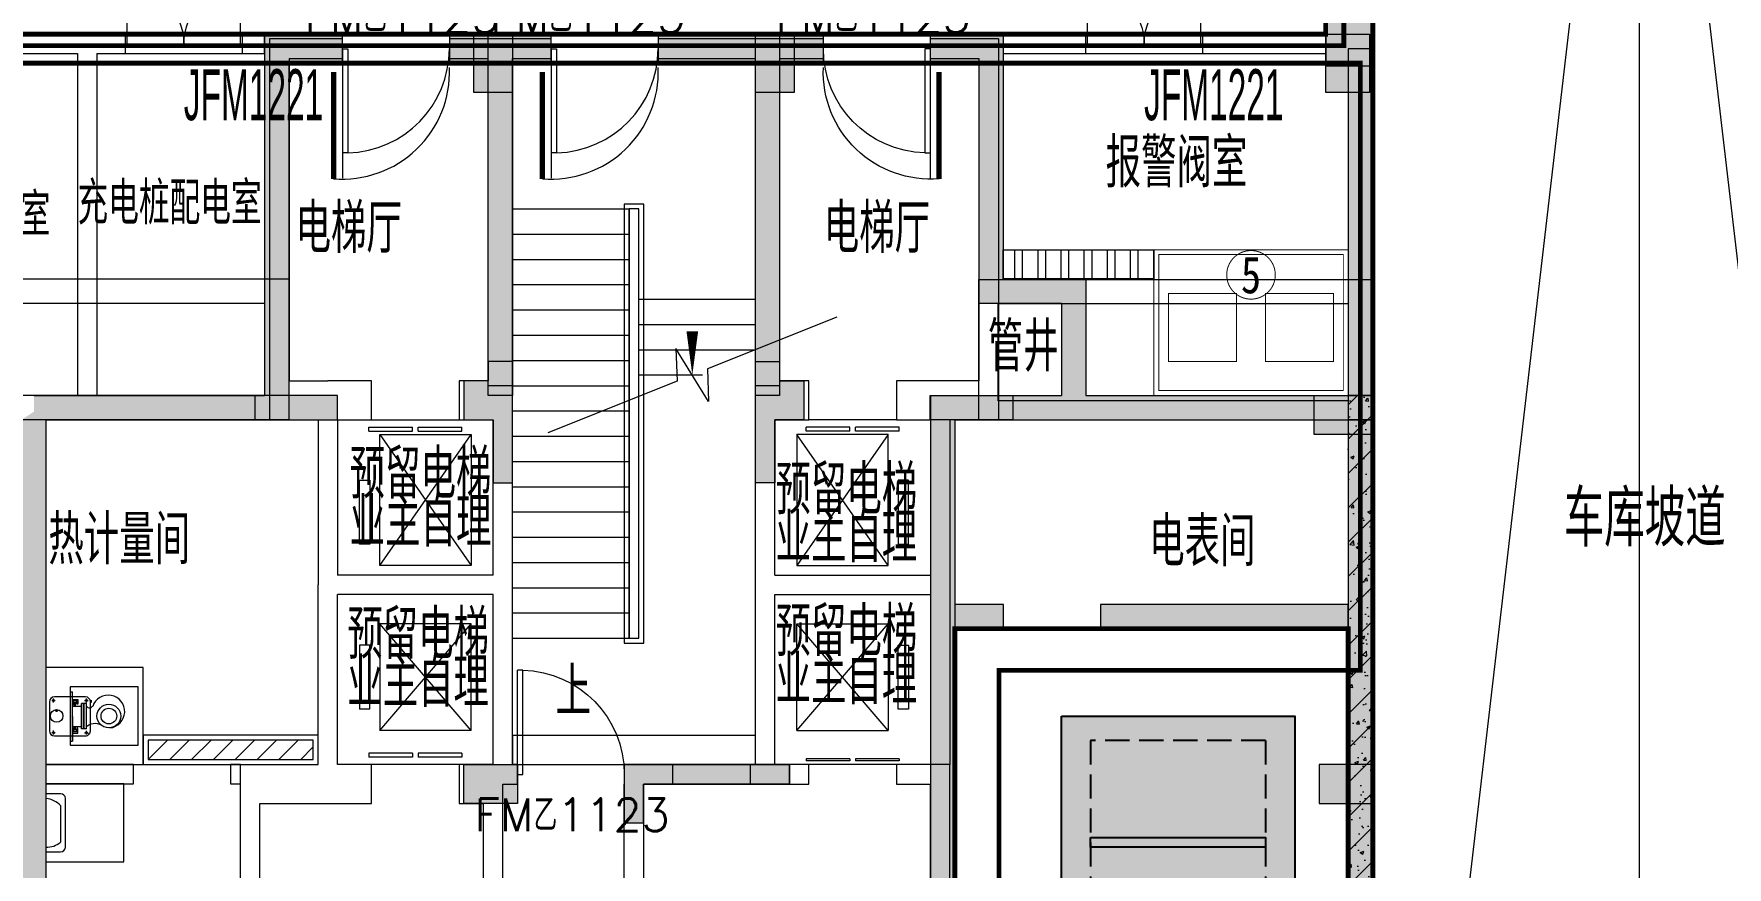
# Model space of a CAD drawing. Extents: x -264757 to 1033689, y 4049843 to 4347093.
# Drawn here: x -49958 to -32533, y 4131353 to 4139931 of the extents above; entities that cross this region are included whole.
import ezdxf
from ezdxf.enums import TextEntityAlignment as Align

# ---------------------------------------------------------------- set-up
doc = ezdxf.new("R2010")
doc.units = 0
doc.header["$LTSCALE"] = 1000
doc.header["$MEASUREMENT"] = 0
doc.linetypes.add('AX-01DK-PB01$1$A-001-车位参照B1$0$A-001-车位参照B1$0$A-001-车位参照B1$0$A-H4-001-基本图形$0$A-001-车位B1$0$DASH', pattern=[0.35, 0.25, -0.1])
doc.linetypes.add('DASH', pattern=[0.35, 0.25, -0.1])
doc.layers.add('AX-01DK-PB01$0$AX-01DK-PB01$0$AX-001DK-01-PB01-02$0$A-3-WinF(Text)', color=8, linetype='Continuous', plot=False)
doc.layers.add('AX-01DK-PB01$0$AX-03CK-02-PB01$0$AX-03CK-02-PB01$0$WINDOW_TEXT', color=8, linetype='Continuous', plot=False)
for name, color, linetype in [('AX-01DK-PB01$0$AX-03CK-02-PB01$0$AX-03CK-02-PB01$0$PUB_HATCH', 8, 'Continuous'), ('AX-01DK-PB01$0$AX-03CK-02-PB01$0$AX-03CK-02-PB01$0$人防$0$人防$0$DOOR_FIRE_TEXT', 8, 'Continuous'), ('AX-01DK-PB01$0$PUB_TEXT', 8, 'Continuous'), ('子母车位', 7, 'Continuous')]:
    doc.layers.add(name, color=color, linetype=linetype)
doc.layers.add('无关图层', color=8, linetype='Continuous', lineweight=0)
doc.layers.add('车位归属楼栋范围线', color=7, linetype='Continuous', true_color=0x19e6c7)
doc.styles.add('AX-01DK-PB01$0$_TCH_DIM', font='SIMPLEX', dxfattribs={"bigfont": 'GBCBIG'})
doc.styles.add('AX-01DK-PB01$0$AX-01DK-PB01$0$AX-001DK-01-PB01-02$0$_TCH_WINDOW', font='SIMPLEX', dxfattribs={"bigfont": 'GBCBIG'})
doc.styles.add('AX-01DK-PB01$0$AX-01DK-PB01$0$AX-001DK-01-PB01-02$0$Standard', font='gbenor.shx', dxfattribs={"bigfont": 'gbcbig.shx'})
doc.styles.add('AX-01DK-PB01$0$AX-01DK-PB01$0$AX-01DK-PB01$0$AX-001DK-01-PB01-02$0$Standard', font='gbenor.shx', dxfattribs={"bigfont": 'gbcbig.shx'})
doc.styles.add('AX-01DK-PB01$0$AX-01DK-PB01$0$Standard', font='gbenor.shx', dxfattribs={"bigfont": 'gbcbig.shx'})
doc.styles.add('AX-01DK-PB01$0$AX-03CK-02-PB01$0$AX-03CK-02-PB01$0$_TCH_DIM', font='SIMPLEX', dxfattribs={"bigfont": 'GBCBIG'})
doc.styles.add('AX-01DK-PB01$0$AX-03CK-02-PB01$0$AX-03CK-02-PB01$0$_TCH_DIM_T3', font='SIMPLEX', dxfattribs={"width": 0.705882, "bigfont": 'GBCBIG'})
doc.styles.add('AX-01DK-PB01$0$AX-03CK-02-PB01$0$AX-03CK-02-PB01$0$人防$0$人防$0$_TCH_DIM', font='$ GAD E', dxfattribs={"width": 0.7, "bigfont": '$ GAD C'})
doc.styles.add('AX-01DK-PB01$1$AX-001DK-01-PB01-02$0$Standard', font='gbenor.shx', dxfattribs={"bigfont": 'gbcbig.shx'})
doc.styles.add('坑编号', font='', dxfattribs={"width": 0.8})
doc.styles.get('坑编号').set_extended_font_data('SimSun')
pattern_1 = [(90, (-642795.44, 3583948.72), (-238.125, 2e-13), []), (90, (-642716.07, 3584028.1), (-238.125, 2e-13), [])]

# ---------------------------------------------------------------- blocks, each defined once
blk = doc.blocks.new('*U121')
at = {"layer": '无关图层', "const_width": 10}
for points in [[(1000, 0), (-1000, 0), (-1000, 1500), (1000, 1500)], [(950, 50), (-950, 50), (-950, 1450), (950, 1450)], [(-150, 1050), (-850, 1050), (-850, 350), (-150, 350)], [(850, 1050), (150, 1050), (150, 350), (850, 350)]]:
    blk.add_lwpolyline(points, close=True, dxfattribs=at)
blk.add_lwpolyline([(0, 1492, 0.098491), (-96, 1473, 0.098491), (-177, 1419, 0.098491), (-231, 1338, 0.098491), (-250, 1242, 0.098491), (-231, 1146, 0.098491), (-177, 1065, 0.098491), (-96, 1011, 0.098491), (0, 992, 0.098491), (96, 1011, 0.098491), (177, 1065, 0.098491), (231, 1146, 0.098491), (250, 1242, 0.098491), (231, 1338, 0.098491), (177, 1419, 0.098491), (96, 1473, 0.098491)], format="xyb", close=True, dxfattribs=at)
at = {"layer": '无关图层', "style": '坑编号', "width": 0.8}
blk.add_attdef('X', text='', height=380, dxfattribs=at).set_placement((0, 1242), align=Align.MIDDLE_CENTER)
blk = doc.blocks.new('SX-CK-PB001-WNC$1$20211103.13313578')
at = {"layer": '无关图层'}
h = blk.add_hatch(color=256, dxfattribs=at)
h.dxf.hatch_style = 1
h.paths.add_polyline_path([(0, 600), (450, 600), (450, 0), (0, 0)])
blk.add_lwpolyline([(0, 600), (450, 600), (450, 0), (0, 0)], close=True, dxfattribs=at)
blk.add_point((225, 300), dxfattribs=at)
blk = doc.blocks.new('PX-03CK-JSK$0$PX-CKB-P01-JSK$0$$0$水泵')
at = {"layer": '无关图层'}
for p, q in [((-25148, 231515, 0), (-25148, 231195, 0)), ((-25135, 231525, 0), (-25095, 231525, 0)), ((-25116, 231543, 0), (-25116, 231511, 0)), ((-25116, 231511, 0), (-25116, 231507, 0)), ((-24798, 231565, 0), (-25098, 231565, 0)), ((-24903, 231492, 0), (-24880, 231492, 0)), ((-24804, 231524, 0), (-24764, 231524, 0)), ((-24785, 231542, 0), (-24785, 231510, 0)), ((-24785, 231510, 0), (-24785, 231506, 0)), ((-24748, 231195, 0), (-24748, 231515, 0)), ((-24644, 231352, 0), (-25244, 231352, 0)), ((-25244, 231352, 0), (-25244, 230652, 0)), ((-24950, 231351, 0), (-25204, 231351, 0)), ((-25204, 231351, 0), (-25204, 231330, 0)), ((-24950, 231330, 0), (-25204, 231330, 0)), ((-25120, 231330, 0), (-25120, 231273, 0)), ((-25120, 231273, 0), (-25070, 231273, 0)), ((-25108, 231323, 0), (-25067, 231323, 0)), ((-25108, 231284, 0), (-25108, 231323, 0)), ((-25070, 231284, 0), (-25108, 231284, 0)), ((-25103, 231315, 0), (-25103, 231292, 0)), ((-25085, 231320, 0), (-25098, 231320, 0)), ((-25098, 231287, 0), (-25084, 231287, 0)), ((-25084, 231323, 0), (-25084, 231284, 0)), ((-25084, 231310, 0), (-25052, 231310, 0)), ((-25084, 231297, 0), (-25052, 231297, 0)), ((-25055, 231310, 0), (-25083, 231310, 0)), ((-25077, 231185, 0), (-25077, 231238, 0)), ((-25076, 231238, 0), (-24815, 231238, 0)), ((-25070, 231273, 0), (-25070, 231284, 0)), ((-25067, 231323, 0), (-25067, 231330, 0)), ((-25052, 231328, 0), (-25052, 231239, 0)), ((-24950, 231351, 0), (-24696, 231351, 0)), ((-24950, 231330, 0), (-24696, 231330, 0)), ((-24846, 231239, 0), (-24846, 231328, 0)), ((-24846, 231312, 0), (-24807, 231312, 0)), ((-24844, 231299, 0), (-24806, 231299, 0)), ((-24827, 231323, 0), (-24827, 231330, 0)), ((-24785, 231323, 0), (-24827, 231323, 0)), ((-24824, 231284, 0), (-24785, 231284, 0)), ((-24824, 231273, 0), (-24824, 231284, 0)), ((-24773, 231273, 0), (-24824, 231273, 0)), ((-24815, 231185, 0), (-24815, 231238, 0)), ((-24807, 231322, 0), (-24807, 231284, 0)), ((-24793, 231319, 0), (-24807, 231319, 0)), ((-24807, 231289, 0), (-24793, 231289, 0)), ((-24788, 231294, 0), (-24788, 231314, 0)), ((-24785, 231284, 0), (-24785, 231323, 0)), ((-24773, 231324, 0), (-24773, 231332, 0)), ((-24773, 231330, 0), (-24773, 231273, 0)), ((-24696, 231351, 0), (-24696, 231330, 0)), ((-24644, 230652, 0), (-24644, 231352, 0)), ((-25136, 231186, 0), (-25096, 231186, 0)), ((-25106, 231185, 0), (-25129, 231185, 0)), ((-25117, 231204, 0), (-25117, 231172, 0)), ((-25117, 231172, 0), (-25117, 231168, 0)), ((-25098, 231145, 0), (-24798, 231145, 0)), ((-25077, 231215, 0), (-24815, 231215, 0)), ((-25077, 231208, 0), (-24815, 231208, 0)), ((-25077, 231185, 0), (-24815, 231185, 0)), ((-24781, 231136, 0), (-24805, 231136, 0)), ((-24804, 231186, 0), (-24764, 231186, 0)), ((-24785, 231205, 0), (-24785, 231173, 0)), ((-24785, 231173, 0), (-24785, 231169, 0)), ((-25244, 230652, 0), (-24644, 230652, 0))]:
    blk.add_line(p, q, dxfattribs=at)
for centre, radius in [((-25117, 231525, 0), 8.75), ((-24944, 231492, 0), 65), ((-24891, 231492, 0), 7.88), ((-24785, 231524, 0), 8.75), ((-25117, 231186, 0), 8.75), ((-24945, 230955, 0), 122), ((-24785, 231186, 0), 8.75), ((-24945, 230955, 0), 80.5)]:
    blk.add_circle(centre, radius, dxfattribs=at)
for centre, radius, start, end in [((-25098, 231515, 0), 50, 90.0002, 180.0002), ((-24798, 231515, 0), 50, 0.0002, 90.0002), ((-25098, 231315, 0), 5.18, 90.0002, 180.0002), ((-25098, 231292, 0), 5.18, 180.0002, 270.0002), ((-24793, 231314, 0), 5.18, 0.0002, 90.0002), ((-24793, 231294, 0), 5.18, 270.0002, 0.0002), ((-25098, 231195, 0), 50, 180.0002, 270.0002), ((-24899, 230961, 0), 169, 185.2838, 71.5275), ((-25165, 231098, 0), 142, 319.6544, 36.6268), ((-24826, 231152, 0), 34.6, 117.9765, 237.6187), ((-24798, 231195, 0), 50, 270.0002, 0.0002)]:
    blk.add_arc(centre, radius, start, end, dxfattribs=at)
blk = doc.blocks.new('AX-01DK-PB01$0$AX-01DK-PB01$0$AX-001DK-01-PP01$0$AX-001DK-01-PP01$0$$DORLIB2D$00000127')
at = {"layer": '无关图层'}
for points in [[(-0.533, 0.795), (-0.533, 0.69)], [(-0.033, 0.795), (-0.533, 0.795)], [(-0.033, 0.795), (-0.033, 0.69)], [(0.533, 0.795), (0.033, 0.795)], [(0.033, 0.795), (0.033, 0.69)], [(0.533, 0.795), (0.533, 0.69)], [(-0.033, 0.69), (-0.533, 0.69)], [(0.533, 0.69), (0.033, 0.69)], [(0.5, 0.5), (-0.5, 0.5)]]:
    blk.add_lwpolyline(points, dxfattribs=at)
blk = doc.blocks.new('AX-01DK-PB01$0$AX-01DK-PB01$0$$DorLib2D$00000001')
at = {"layer": '无关图层'}
for p, q in [((0.45, 0.975), (0.5, 0.975)), ((0.45, 0), (0.45, 0.975)), ((0.5, 0), (0.5, 0.975)), ((0.5, 0), (0.45, 0))]:
    blk.add_line(p, q, dxfattribs=at)
at = {"layer": '无关图层', "lineweight": 13}
blk.add_arc((0.475, 0), 0.975, 91.4693, 180, dxfattribs=at)
blk = doc.blocks.new('AX-01DK-PB01$0$AX-03CK-02-PB01$0$AX-03CK-02-PB01$0$$U_DORLIB2D$00000009')
at = {"layer": '无关图层'}
blk.add_line((0.5, 0.219), (0.5, 1.213), dxfattribs=at)
at = {"layer": '无关图层', "const_width": 0.05}
blk.add_lwpolyline([(0.583, 0.219), (0.583, 1.219)], dxfattribs=at)
at = {"layer": '无关图层'}
blk.add_arc((0.5, 0.219), 1.001, 85.224, 182.3859, dxfattribs=at)
blk = doc.blocks.new('AX-01DK-PB01$0$AX-03CK-02-PB01$0$AX-03CK-02-PB01$0$人防$0$人防$0$$DorLib2D$00000004')
at = {"layer": '无关图层'}
for p, q in [((-0.485, 0), (-0.485, 0.485)), ((0.485, 0), (0.485, 0.485))]:
    blk.add_line(p, q, dxfattribs=at)
at = {"layer": '无关图层', "lineweight": 13}
for centre, start, end in [((-0.485, 0), 0, 90), ((0.485, 0), 90, 180)]:
    blk.add_arc(centre, 0.485, start, end, dxfattribs=at)
blk = doc.blocks.new('A$C741380cb')
at = {"layer": '子母车位', "true_color": 0x0617f9}
h = blk.add_hatch(color=5, dxfattribs=at)
h.dxf.hatch_style = 1
h.paths.add_polyline_path([(2400, 0), (2400, -10400), (0, -10400), (0, 0)])

msp = doc.modelspace()

# ---------------------------------------------------------------- hatches: boundary and pattern name
at = {"layer": 'AX-01DK-PB01$0$AX-03CK-02-PB01$0$AX-03CK-02-PB01$0$PUB_HATCH'}
for points in [[(-36164.6, 4139602.3), (-36164.6, 4140327.8), (-36664.6, 4140327.8), (-36664.6, 4139602.3)], [(-47334.3, 4139628), (-46782.2, 4139628), (-46782.2, 4139928), (-47584.3, 4139928)], [(-47334.3, 4139628), (-47584.3, 4139928), (-47584.3, 4136208), (-47334.3, 4135958)], [(-45682.2, 4139628), (-44633.7, 4139628), (-44633.7, 4139928), (-45682.2, 4139928)], [(-43533.7, 4139628), (-41833.7, 4139628), (-41833.7, 4139928), (-43533.7, 4139928)], [(-39983.2, 4139928), (-40733.7, 4139928), (-40733.7, 4139628), (-40233.2, 4139628)], [(-39983.2, 4139928), (-40233.2, 4139628), (-40233.2, 4137158), (-39983.2, 4137408)], [(-36433.7, 4139778), (-36433.7, 4136208), (-36183.7, 4135958), (-36183.7, 4139778)], [(-39983.2, 4137408), (-40233.2, 4137158), (-39383.2, 4137158), (-39133.2, 4137408)], [(-39133.2, 4137408), (-39383.2, 4137158), (-39383.2, 4136208), (-39258.2, 4136124.7), (-39133.2, 4136208)], [(-49958.5, 4136041.4), (-49833.5, 4135958), (-49434.6, 4135958), (-49434.6, 4136208), (-49958.5, 4136208)], [(-49434.6, 4136208), (-49434.6, 4135958), (-47334.3, 4135958), (-47584.3, 4136208)], [(-40480.1, 4135958), (-40730.1, 4136208), (-40730.1, 4128158.4), (-40480.1, 4127908.5)], [(-40730.1, 4136208), (-40480.1, 4135958), (-39258.2, 4135958), (-39258.2, 4136124.7), (-39383.2, 4136208)], [(-39258.2, 4136124.7), (-39258.2, 4135958), (-36183.7, 4135958), (-36433.7, 4136208), (-39133.2, 4136208)], [(-49958.5, 4136041.4), (-50083.5, 4135958), (-50083.5, 4130380.2), (-49916.8, 4130380.3), (-49833.5, 4130505.3), (-49833.5, 4135958)]]:
    msp.add_hatch(color=256, dxfattribs=at).paths.add_polyline_path(points)
at = {"layer": '无关图层'}
for points in [[(-45032.2, 4139928), (-45032.2, 4139328), (-45432.2, 4139328), (-45432.2, 4139928)], [(-42133.7, 4139928), (-42133.7, 4139328), (-42533.7, 4139328), (-42533.7, 4139928)], [(-45232.6, 4135958), (-45232.6, 4135308), (-45032.6, 4135308), (-45032.6, 4136558), (-45282.6, 4136558), (-45282.6, 4136358), (-45532.6, 4136358), (-45532.6, 4135958)], [(-42333.7, 4135958), (-42333.7, 4135308), (-42533.7, 4135308), (-42533.7, 4136558), (-42283.7, 4136558), (-42283.7, 4136358), (-42033.7, 4136358), (-42033.7, 4135958)], [(-47683.5, 4136208), (-47683.5, 4135958), (-46833.5, 4135958), (-46833.5, 4136208)], [(-39883.5, 4136208), (-39883.5, 4135958), (-40733.5, 4135958), (-40733.5, 4136208)], [(-36783.2, 4135808), (-36783.2, 4136208), (-36182.9, 4136208), (-36182.9, 4135808)], [(-36433.7, 4135958), (-36433.7, 4128458), (-36183.7, 4128458), (-36183.7, 4135958)], [(-40480.1, 4133808), (-39980.1, 4133808), (-39980.1, 4134058), (-40480.1, 4134058)], [(-36432.9, 4134058), (-38980.1, 4134058), (-38980.1, 4133808), (-36432.9, 4133808)], [(-44983, 4132008), (-45533, 4132008), (-45533, 4132408), (-44983, 4132408)], [(-43683.2, 4131808), (-43683.2, 4132208), (-43383.2, 4132208), (-43383.2, 4132408), (-43883.2, 4132408), (-43883.2, 4131808)], [(-42583, 4132408), (-42183, 4132408), (-42183, 4132208), (-42583, 4132208)], [(-36733, 4132008), (-36183, 4132008), (-36183, 4132408), (-36733, 4132408)]]:
    msp.add_hatch(color=256, dxfattribs=at).paths.add_polyline_path(points)
h = msp.add_hatch(color=256, dxfattribs=at)
h.dxf.hatch_style = 1
h.paths.add_polyline_path([(-45283.7, 4139928), (-45033.7, 4139928), (-45033.7, 4136308), (-45283.7, 4136308)])
h = msp.add_hatch(color=256, dxfattribs=at)
h.dxf.hatch_style = 1
h.paths.add_polyline_path([(-42533.7, 4139878), (-42283.7, 4139878), (-42283.7, 4136308), (-42533.7, 4136308)])
h = msp.add_hatch(dxfattribs=at)
h.set_pattern_fill('ANSI32', color=256, scale=50, angle=-315)
h.set_pattern_definition(pattern_1)
h.paths.add_polyline_path([(-39983.2, 4137708), (-38432.9, 4137708), (-38432.9, 4137408), (-39983.2, 4137408)])
h = msp.add_hatch(dxfattribs=at)
h.set_pattern_fill('ANSI32', color=256, scale=50, angle=-315)
h.set_pattern_definition(pattern_1)
h.paths.add_polyline_path([(-39983.2, 4137708), (-38432.9, 4137708), (-38432.9, 4137408), (-39983.2, 4137408)])
h = msp.add_hatch(color=256, dxfattribs=at)
h.dxf.hatch_style = 1
h.paths.add_polyline_path([(-47683.5, 4136208), (-47683.5, 4135958), (-46833.5, 4135958), (-46833.5, 4136208)])
h = msp.add_hatch(color=256, dxfattribs=at)
h.dxf.hatch_style = 1
h.paths.add_polyline_path([(-39883.5, 4136208), (-39883.5, 4135958), (-40733.5, 4135958), (-40733.5, 4136208)])
h = msp.add_hatch(dxfattribs=at)
h.set_pattern_fill('ARMORED', color=256, scale=50)
h.set_pattern_definition([(50, (-1291482.2, 3892224.33), (358.63009, -31.37607), [37.5, -412.5]), (355, (-1291482.2, 3892224.33), (-69.37567, 376.09607), [30, -330]), (100.4514, (-1291452.3, 3892221.72), (289.25469, 344.71977), [31.8701, -350.57106]), (46.1842, (-1291482.2, 3892324.33), (533.62052, -82.7595), [56.25, -618.75]), (96.6356, (-1291437.7, 3892317.44), (467.33135, 487.05894), [47.80514, -525.8565]), (351.1842, (-1291482.2, 3892324.33), (467.33097, 487.0593), [45, -495]), (21, (-1291432.2, 3892299.33), (298.453526, -201.309445), [37.5, -412.5]), (326, (-1291432.2, 3892299.33), (121.65767, 362.57502), [30, -330]), (71.4514, (-1291407.3, 3892282.56), (420.11131, 161.26525), [31.8701, -350.57106]), (37.5, (-1291482.19, 3892224.33), (6.079928, 166.446927), [0, -326, 0, -335, 0, -331.25]), (7.5, (-1291482.19, 3892224.33), (131.534769, 197.205856), [0, -191, 0, -318.5, 0, -126.25]), (327.5, (-1291593.69, 3892224.33), (266.911218, -11.277436), [0, -125, 0, -390, 0, -517.5]), (317.5, (-1291643.69, 3892224.33), (291.593085, 50.05249), [0, -162.5, 0, -259, 0, -367.5]), (45, (-1291482.19, 3892224.33), (-176.776695, 176.776695), [])])
h.paths.add_polyline_path([(-36182.9, 4127908), (-36182.9, 4136208), (-36432.9, 4136208), (-36432.9, 4127908)])
h = msp.add_hatch(dxfattribs=at)
h.set_pattern_fill('ANSI31', color=256, scale=100, angle=540)
h.set_pattern_definition([(225, (-93748.26, 8209882.94), (112.2532015, -112.2532015), [])])
h.paths.add_polyline_path([(-47082.6, 4132660.5), (-48783.7, 4132660.1), (-48783.7, 4132460.2), (-47082.6, 4132460.6)])
h = msp.add_hatch(color=256, dxfattribs=at)
h.dxf.hatch_style = 1
h.paths.add_polyline_path([(-43683.2, 4132208), (-43683.2, 4131808), (-43883.2, 4131808), (-43883.2, 4132208), (-43883.2, 4132208), (-43883.2, 4132408), (-45033.2, 4132408), (-45033.2, 4132408), (-42533.2, 4132408), (-42533.2, 4132408), (-42183.2, 4132408), (-42183.2, 4132208)])

# ---------------------------------------------------------------- linework, layer by layer
at = {"layer": '子母车位', "color": 8, "linetype": 'AX-01DK-PB01$1$A-001-车位参照B1$0$A-001-车位参照B1$0$A-001-车位参照B1$0$A-H4-001-基本图形$0$A-001-车位B1$0$DASH'}
for p, q in [((-37283.4, 4132658, 0), (-39083.4, 4132658, 0)), ((-39083.4, 4132658, 0), (-39083.4, 4128108, 0)), ((-37283.4, 4132658, 0), (-37283.4, 4128108, 0))]:
    msp.add_line(p, q, dxfattribs=at)
at = {"layer": '子母车位', "color": 83, "elevation": 0}
msp.add_lwpolyline([(-39383.4, 4132908), (-36983.4, 4132908), (-36983.4, 4127808), (-39383.4, 4127808)], close=True, dxfattribs=at)
at = {"layer": '子母车位', "elevation": 0}
msp.add_lwpolyline([(-39083.4, 4131658), (-37283.4, 4131658), (-37283.4, 4131558), (-39083.4, 4131558)], close=True, dxfattribs=at)
at = {"layer": '无关图层'}
for p, q in [((-36183.7, 4122608), (-33433.7, 4146206.7)), ((-33433.7, 4122608), (-33433.7, 4146206.7, 0)), ((-33433.7, 4146206.7), (-30679.2, 4122608)), ((-36179.9, 4122608), (-36164.6, 4142108.1)), ((-36664.6, 4140327.8), (-36664.6, 4139602.3)), ((-36164.6, 4139602.3), (-36164.6, 4140327.8)), ((-49434.6, 4139928.4), (-51509.6, 4139928.4)), ((-49014.8, 4139928.4), (-49434.6, 4139928.4)), ((-49014.8, 4139728.4), (-49014.8, 4139928.4)), ((-49014.8, 4139928.4), (-47814.8, 4139928.4)), ((-47584.3, 4139928.4), (-47814.8, 4139928.4)), ((-47814.8, 4139928.4), (-47814.8, 4139728.4)), ((-47584.3, 4139728.4), (-47584.3, 4139928.4)), ((-46782.2, 4139928), (-47584.3, 4139928)), ((-47584.3, 4139928), (-47584.3, 4136208)), ((-47532.6, 4139878), (-47532.6, 4135958)), ((-46782.6, 4139878), (-47532.6, 4139878)), ((-46782.6, 4139678), (-46782.6, 4139878)), ((-46782.2, 4139628), (-46782.2, 4139928)), ((-45132.6, 4139878), (-45682.6, 4139878)), ((-45682.6, 4139878), (-45682.6, 4139678)), ((-44633.7, 4139928), (-45682.2, 4139928)), ((-45682.2, 4139928), (-45682.2, 4139628)), ((-44633.7, 4139878), (-45132.6, 4139878)), ((-44633.7, 4139928), (-43533.7, 4139928)), ((-44633.7, 4139628), (-44633.7, 4139928)), ((-44633.7, 4139678), (-44633.7, 4139878)), ((-41833.7, 4139928), (-43533.7, 4139928)), ((-43533.7, 4139928), (-43533.7, 4139628)), ((-42432.6, 4139878), (-43533.7, 4139878)), ((-43533.7, 4139878), (-43533.7, 4139678)), ((-41834, 4139878), (-42432.6, 4139878)), ((-41834, 4139678), (-41834, 4139878)), ((-41833.7, 4139628), (-41833.7, 4139928)), ((-40032.3, 4139878), (-40734, 4139878)), ((-40734, 4139878), (-40734, 4139678)), ((-39983.2, 4139928), (-40733.7, 4139928)), ((-40733.7, 4139928), (-40733.7, 4139628)), ((-40032.3, 4139878), (-40032.3, 4135958)), ((-39132.8, 4139928.4), (-39983.5, 4139928.4)), ((-39983.5, 4139928.4), (-39983.5, 4139728.4)), ((-39983.2, 4139928), (-39983.2, 4137408)), ((-39132.8, 4139928.4), (-37932.8, 4139928.4)), ((-39132.8, 4139728.4), (-39132.8, 4139928.4)), ((-36664.6, 4139928.4), (-37932.8, 4139928.4)), ((-37932.8, 4139928.4), (-37932.8, 4139728.4)), ((-36664.6, 4139728.4), (-36664.6, 4139928.4)), ((-51509.6, 4139728.4), (-49509.6, 4139728.4)), ((-49509.6, 4139728.4), (-49509.6, 4136208)), ((-49309.6, 4139728.4), (-49309.6, 4136208)), ((-49309.6, 4139728.4), (-49014.8, 4139728.4)), ((-49014.8, 4139728.4), (-47814.8, 4139728.4)), ((-47814.8, 4139728.4), (-47584.3, 4139728.4)), ((-39983.5, 4139728.4), (-39132.8, 4139728.4)), ((-39132.8, 4139728.4), (-37932.8, 4139728.4)), ((-37932.8, 4139728.4), (-36664.6, 4139728.4)), ((-36433.7, 4139778), (-36433.7, 4136208)), ((-36183.7, 4139778), (-36433.7, 4139778)), ((-36183.7, 4139778), (-36183.7, 4135958)), ((-47334.3, 4139628), (-46782.2, 4139628)), ((-47334.3, 4139628), (-47334.3, 4135958)), ((-47332.6, 4139678), (-47332.6, 4136358)), ((-47332.6, 4139678), (-46782.6, 4139678)), ((-46782.2, 4139628), (-45682.2, 4139628)), ((-45682.6, 4139678), (-45282.6, 4139678)), ((-45682.2, 4139628), (-44633.7, 4139628)), ((-45282.6, 4136358), (-45282.6, 4139678)), ((-45032.6, 4139678), (-44633.7, 4139678)), ((-45032.6, 4136058), (-45032.6, 4139678)), ((-43533.7, 4139678), (-42532.6, 4139678)), ((-43533.7, 4139628), (-41833.7, 4139628)), ((-42532.6, 4136058), (-42532.6, 4139678)), ((-42282.6, 4139678), (-41834, 4139678)), ((-42282.6, 4136358), (-42282.6, 4139678)), ((-41833.7, 4139628), (-40733.7, 4139628)), ((-40734, 4139678), (-40232.3, 4139678)), ((-40733.7, 4139628), (-40233.2, 4139628)), ((-40233.2, 4139628), (-40233.2, 4137158)), ((-40232.3, 4139678), (-40232.3, 4136358)), ((-36664.6, 4139602.3), (-36164.6, 4139602.3)), ((-45032.4, 4133709), (-45032.4, 4138129)), ((-45032.4, 4138129), (-43832.4, 4138129)), ((-43832.4, 4133709), (-43832.4, 4138129)), ((-45032.4, 4137869), (-43832.4, 4137869)), ((-45032.4, 4137609), (-43832.4, 4137609)), ((-45032.4, 4137349), (-43832.4, 4137349)), ((-39983.2, 4137408), (-39133.2, 4137408)), ((-39133.2, 4137408), (-39133.2, 4136208)), ((-45032.4, 4137089), (-43832.4, 4137089)), ((-43732.4, 4137199), (-42532.4, 4137199)), ((-40233.2, 4137158), (-39383.2, 4137158)), ((-39383.2, 4137158), (-39383.2, 4136208)), ((-43732.4, 4136939), (-42532.4, 4136939)), ((-45032.4, 4136829), (-43832.4, 4136829)), ((-45032.4, 4136569), (-43832.4, 4136569)), ((-43732.4, 4136679), (-42532.4, 4136679)), ((-43732.4, 4136419), (-43076.6, 4136419)), ((-49958.5, 4136208), (-49434.6, 4136208)), ((-49434.6, 4136208), (-47584.3, 4136208)), ((-47332.6, 4136358), (-46932.6, 4136358)), ((-46482.6, 4136358), (-46932.6, 4136358)), ((-46482.6, 4135958), (-46482.6, 4136358)), ((-45282.6, 4136358), (-45582.6, 4136358)), ((-45582.6, 4136358), (-45582.6, 4135958)), ((-45032.4, 4136309), (-43832.4, 4136309)), ((-41982.6, 4136358), (-42282.6, 4136358)), ((-41982.6, 4135958), (-41982.6, 4136358)), ((-40632.3, 4136358), (-41082.6, 4136358)), ((-41082.6, 4136358), (-41082.6, 4135958)), ((-40730.1, 4136208), (-40730.1, 4128158.4)), ((-40730.1, 4136208), (-39383.2, 4136208)), ((-40232.3, 4136358), (-40632.3, 4136358)), ((-39133.2, 4136208), (-36433.7, 4136208)), ((-45032.6, 4134258), (-45032.6, 4136058)), ((-45032.4, 4136049), (-43832.4, 4136049)), ((-42532.6, 4134258), (-42532.6, 4136058)), ((-49833.5, 4135958), (-49833.5, 4130505.3)), ((-49833.5, 4135958), (-49434.6, 4135958)), ((-49434.6, 4135958), (-47334.3, 4135958)), ((-47532.6, 4135958), (-47032.6, 4135958)), ((-47032.6, 4135958), (-47032.6, 4134258)), ((-46832.6, 4135958), (-46832.6, 4134358)), ((-46832.6, 4135958), (-46482.6, 4135958)), ((-45582.6, 4135958), (-45232.6, 4135958)), ((-45232.6, 4134358), (-45232.6, 4135958)), ((-42332.6, 4134358), (-42332.6, 4135958)), ((-42332.6, 4135958), (-41982.6, 4135958)), ((-41082.6, 4135958), (-40732.3, 4135958)), ((-40732.3, 4135958), (-40732.3, 4134358)), ((-40532.3, 4135958), (-40532.3, 4134258)), ((-40032.3, 4135958), (-40532.3, 4135958)), ((-40480.1, 4135958), (-40480.1, 4127908.5)), ((-40480.1, 4135958), (-39258.2, 4135958)), ((-39258.2, 4135958), (-36183.7, 4135958)), ((-36433.7, 4135958), (-36433.7, 4128458)), ((-36183.7, 4135958), (-36433.7, 4135958)), ((-36183.7, 4135958), (-36183.7, 4128458)), ((-45032.4, 4135789), (-43832.4, 4135789)), ((-45032.4, 4135529), (-43832.4, 4135529)), ((-45032.4, 4135269), (-43832.4, 4135269)), ((-45032.4, 4135009), (-43832.4, 4135009)), ((-45032.4, 4134749), (-43832.4, 4134749)), ((-45032.4, 4134489), (-43832.4, 4134489)), ((-45232.6, 4134358), (-46832.6, 4134358)), ((-42332.6, 4134358), (-40732.3, 4134358)), ((-47032.6, 4132408), (-47032.6, 4134258)), ((-45232.6, 4134158), (-46832.6, 4134158)), ((-46832.6, 4132408), (-46832.6, 4134158)), ((-45232.6, 4132408), (-45232.6, 4134158)), ((-45032.6, 4132408), (-45032.6, 4134258)), ((-45032.4, 4134229), (-43832.4, 4134229)), ((-42532.6, 4132408), (-42532.6, 4134258)), ((-42332.6, 4134158), (-40732.3, 4134158)), ((-42332.6, 4132408), (-42332.6, 4134158)), ((-40732.3, 4134158), (-40732.3, 4132408)), ((-40532.3, 4134258), (-40532.3, 4132408)), ((-45032.4, 4133969), (-43832.4, 4133969)), ((-39980.1, 4134058), (-40480.1, 4134058)), ((-40480.1, 4134058), (-40480.1, 4133808)), ((-39980.1, 4133808), (-39980.1, 4134058)), ((-36432.9, 4134058), (-38980.1, 4134058)), ((-38980.1, 4134058), (-38980.1, 4133808)), ((-36432.9, 4133808), (-36432.9, 4134058)), ((-45457.6, 4133858), (-46397.6, 4133858)), ((-46397.6, 4133858), (-46397.6, 4132758)), ((-46397.6, 4132758), (-45457.6, 4133858)), ((-45457.6, 4132758), (-46397.6, 4133858)), ((-45457.6, 4132758), (-45457.6, 4133858)), ((-42107.6, 4132758), (-42107.6, 4133858)), ((-42107.6, 4133858), (-41167.6, 4133858)), ((-41167.6, 4132758), (-42107.6, 4133858)), ((-42107.6, 4132758), (-41167.6, 4133858)), ((-41167.6, 4133858), (-41167.6, 4132758)), ((-40480.1, 4133808), (-39980.1, 4133808)), ((-38980.1, 4133808), (-36432.9, 4133808)), ((-46502.6, 4133638), (-46607.6, 4133638)), ((-46607.6, 4133638), (-46607.6, 4132978)), ((-46502.6, 4132978), (-46502.6, 4133638)), ((-45032.4, 4133709), (-43832.4, 4133709)), ((-41062.6, 4132978), (-41062.6, 4133638)), ((-41062.6, 4133638), (-40957.6, 4133638)), ((-40957.6, 4133638), (-40957.6, 4132978)), ((-46502.6, 4132978), (-46607.6, 4132978)), ((-40957.6, 4132978), (-41062.6, 4132978)), ((-48933.8, 4132409), (-49833.7, 4132409)), ((-49833.7, 4132409), (-49833.7, 4132209)), ((-48933.8, 4132209), (-48933.8, 4132409)), ((-47832.6, 4132409), (-47933.8, 4132409)), ((-47933.8, 4132409), (-47933.8, 4132209)), ((-47832.6, 4132209), (-47832.6, 4132409)), ((-47832.6, 4132408), (-47032.6, 4132408)), ((-47832.6, 4129858.6), (-47832.6, 4132408)), ((-46482.6, 4132408), (-46832.6, 4132408)), ((-46482.6, 4132008), (-46482.6, 4132408)), ((-45232.6, 4132408), (-45582.6, 4132408)), ((-45582.6, 4132408), (-45582.6, 4132008)), ((-45232.6, 4132408), (-45232.6, 4132408)), ((-44982.3, 4132408), (-45032.6, 4132408)), ((-44982.3, 4132208), (-44982.3, 4132408)), ((-43782.3, 4132408), (-43882.3, 4132408)), ((-43882.3, 4132408), (-43882.3, 4132208)), ((-42532.6, 4132408), (-43782.3, 4132408)), ((-41982.6, 4132408), (-42332.6, 4132408)), ((-41982.6, 4132208), (-41982.6, 4132408)), ((-40532.4, 4132408), (-41082.6, 4132408)), ((-41082.6, 4132408), (-41082.6, 4132208)), ((-40532.3, 4132408), (-40732.3, 4132408)), ((-40532.4, 4127908), (-40532.4, 4132408)), ((-49033.7, 4132209), (-49833.7, 4132209)), ((-49833.7, 4132209), (-49833.7, 4131409.2)), ((-49833.7, 4132209), (-48933.8, 4132209)), ((-49033.7, 4131409.2), (-49033.7, 4132209)), ((-47933.8, 4132209), (-47832.6, 4132209)), ((-45132.6, 4132208), (-45132.6, 4132208)), ((-45132.6, 4132208), (-44982.3, 4132208)), ((-45132.6, 4129758.6), (-45132.6, 4132208)), ((-43882.3, 4128158), (-43882.3, 4132208)), ((-42432.6, 4132208), (-43682.3, 4132208)), ((-43682.3, 4128308), (-43682.3, 4132208)), ((-42432.6, 4132208), (-41982.6, 4132208)), ((-41082.6, 4132208), (-40732.4, 4132208)), ((-40732.4, 4128308), (-40732.4, 4132208)), ((-47632.6, 4132008), (-46932.6, 4132008)), ((-47632.6, 4129958.6), (-47632.6, 4132008)), ((-46932.6, 4132008), (-46482.6, 4132008)), ((-45582.6, 4132008), (-45332.6, 4132008)), ((-45332.6, 4129958.6), (-45332.6, 4132008)), ((-49833.7, 4131409.2), (-49033.7, 4131409.2))]:
    msp.add_line(p, q, dxfattribs=at)
at = {"layer": '无关图层', "ltscale": 0.5}
for p, q in [((-49683.7, 4132109), (-49833.7, 4132109)), ((-49833.7, 4132109), (-49833.7, 4132059)), ((-49833.7, 4132059), (-49833.7, 4132059)), ((-49633.7, 4131559.2), (-49633.7, 4132059)), ((-49683.7, 4131986.6), (-49683.7, 4131609.2)), ((-49833.7, 4131559.2), (-49833.7, 4131559.2)), ((-49833.7, 4131559.2), (-49833.7, 4131506.6)), ((-49833.7, 4131509.2), (-49683.7, 4131509.2))]:
    msp.add_line(p, q, dxfattribs=at)
at = {"layer": '无关图层'}
for points in [[(-45032.2, 4139928), (-45032.2, 4139328), (-45432.2, 4139328), (-45432.2, 4139928)], [(-45033.7, 4136208), (-45283.7, 4136208), (-45283.7, 4139928), (-45033.7, 4139928)], [(-45283.7, 4139928), (-45033.7, 4139928), (-45033.7, 4136308), (-45283.7, 4136308)], [(-42283.7, 4136208), (-42533.7, 4136208), (-42533.7, 4139928), (-42283.7, 4139928)], [(-42533.7, 4139928), (-42283.7, 4139928), (-42283.7, 4136308), (-42533.7, 4136308)], [(-42133.7, 4139928), (-42133.7, 4139328), (-42533.7, 4139328), (-42533.7, 4139928)], [(-43682.4, 4138179), (-43882.4, 4138179), (-43882.4, 4133659), (-43682.4, 4133659)], [(-43732.4, 4138129), (-43832.4, 4138129), (-43832.4, 4133709), (-43732.4, 4133709)], [(-55233.9, 4135958), (-55233.9, 4137408), (-47334.3, 4137408), (-47334.3, 4135958)], [(-54983.9, 4136208), (-54983.9, 4137158), (-47584.3, 4137158), (-47584.3, 4136208)], [(-40033.2, 4136153.4), (-40033.2, 4137153.4), (-36433.6, 4137153.5), (-36433.6, 4136153.5)], [(-45232.6, 4135958), (-45232.6, 4135308), (-45032.6, 4135308), (-45032.6, 4136558), (-45282.6, 4136558), (-45282.6, 4136358), (-45532.6, 4136358), (-45532.6, 4135958)], [(-42333.7, 4135958), (-42333.7, 4135308), (-42533.7, 4135308), (-42533.7, 4136558), (-42283.7, 4136558), (-42283.7, 4136358), (-42033.7, 4136358), (-42033.7, 4135958)], [(-47683.5, 4136208), (-47683.5, 4135958), (-46833.5, 4135958), (-46833.5, 4136208)], [(-39883.5, 4136208), (-39883.5, 4135958), (-40733.5, 4135958), (-40733.5, 4136208)], [(-36783.2, 4135808), (-36783.2, 4136208), (-36182.9, 4136208), (-36182.9, 4135808)], [(-46397.6, 4135808), (-45457.6, 4135808), (-45457.6, 4134458), (-46397.6, 4134458)], [(-41167.6, 4135808), (-42107.6, 4135808), (-42107.6, 4134458), (-41167.6, 4134458)], [(-46607.6, 4135338), (-46502.6, 4135338), (-46502.6, 4134678), (-46607.6, 4134678)], [(-40957.6, 4135338), (-41062.6, 4135338), (-41062.6, 4134678), (-40957.6, 4134678)], [(-49833.7, 4132409), (-48833.7, 4132409), (-48833.7, 4133409), (-49833.7, 4133409)], [(-47032.6, 4132710.5), (-48833.7, 4132710.1), (-48833.7, 4132410.2), (-47032.6, 4132410.6)], [(-47082.6, 4132660.5), (-48783.7, 4132660.1), (-48783.7, 4132460.2), (-47082.6, 4132460.6)], [(-44983, 4132008), (-45533, 4132008), (-45533, 4132408), (-44983, 4132408)], [(-43883.2, 4131808), (-43683.2, 4131808), (-43683.2, 4132208), (-42183, 4132208), (-42183, 4132408), (-43883.2, 4132408)], [(-43683.2, 4131808), (-43683.2, 4132208), (-43383.2, 4132208), (-43383.2, 4132408), (-43883.2, 4132408), (-43883.2, 4131808)], [(-42583, 4132408), (-42183, 4132408), (-42183, 4132208), (-42583, 4132208)], [(-36733, 4132008), (-36183, 4132008), (-36183, 4132408), (-36733, 4132408)]]:
    msp.add_lwpolyline(points, close=True, dxfattribs=at)
msp.add_lwpolyline([(-44432.4, 4133591.6, 0, 0, 0), (-44432.4, 4138511.5, 0, 0, 0), (-43182.4, 4138511.5, 0, 0, 0), (-43182.4, 4136419, 0, 120, 0), (-43182.4, 4136869, 0, 0, 0)], format="xyseb", dxfattribs=at)
for points in [[(-39983.2, 4137708), (-38432.9, 4137708), (-38432.9, 4137408), (-39983.2, 4137408), (-39983.2, 4137708)], [(-39983.2, 4137708), (-38432.9, 4137708), (-38432.9, 4137408), (-39983.2, 4137408), (-39983.2, 4137708)], [(-36183.6, 4135951.8), (-40233.2, 4135953.4), (-40233.2, 4137403.4), (-36183.6, 4137403.5), (-36183.6, 4135951.8)], [(-41696.8, 4137013.3), (-43025.7, 4136481.7), (-43015.2, 4136146.7), (-43352.3, 4136690.3), (-43339.1, 4136356.4), (-44668, 4135824.8)], [(-36182.9, 4127908), (-36182.9, 4136208), (-36432.9, 4136208), (-36432.9, 4127908), (-36182.9, 4127908)], [(-46397.6, 4134458), (-45457.6, 4135808)], [(-46397.6, 4135808), (-45457.6, 4134458)], [(-41167.6, 4134458), (-42107.6, 4135808)], [(-41167.6, 4135808), (-42107.6, 4134458)], [(-45457.6, 4132758), (-46397.6, 4132758)], [(-42107.6, 4132758), (-41167.6, 4132758)], [(-42532.6, 4132409), (-42532.6, 4132709), (-45032.6, 4132709), (-45032.6, 4132409), (-42532.6, 4132408), (-42532.6, 4132709)]]:
    msp.add_lwpolyline(points, dxfattribs=at)
at = {"layer": '无关图层', "ltscale": 0.5}
for points in [[(-47683.5, 4136208), (-47683.5, 4135958), (-46833.5, 4135958), (-46833.5, 4136208)], [(-39883.5, 4136208), (-39883.5, 4135958), (-40733.5, 4135958), (-40733.5, 4136208)]]:
    msp.add_lwpolyline(points, close=True, dxfattribs=at)
for centre, radius, start, end in [((-49858.5, 4131816.2), 244.1, 44.28483, 84.17756), ((-49683.7, 4132059), 50, 0, 90), ((-49823.9, 4131779.7), 220.7, 267.44571, 309.42419), ((-49683.7, 4131559.2), 50, 270, 0)]:
    msp.add_arc(centre, radius, start, end, dxfattribs=at)
at = {"layer": '车位归属楼栋范围线', "linetype": 'DASH', "ltscale": 5, "const_width": 50}
for points in [[(-81133.4, 4158725), (-81133.4, 4140728.4), (-77583.5, 4140728.4), (-77583.5, 4139928.4), (-36664.6, 4139928), (-36664.6, 4146883.7), (-33283.3, 4146883.7), (-33283.3, 4175514.4)], [(-81383.7, 4158458.2), (-81383.7, 4111561.9), (-81383.7, 4111561.9), (-69389.6, 4111578), (-69389.6, 4116758), (-63550.9, 4116758), (-63550.9, 4106342.3), (-55792.6, 4106342.3), (-55792.6, 4111326.9), (-40109.6, 4111326.9), (-40109.6, 4116758), (-26632, 4116758), (-26632, 4124008), (-27083.6, 4124008), (-27079.3, 4127908), (-30681.1, 4127906.7), (-30681.1, 4122795), (-36179.7, 4122799.3), (-36179.7, 4146571.2), (-33104.2, 4146571.2), (-33104.2, 4162892)], [(-58330.8, 4151410.9), (-58330.8, 4139628.4), (-36433.7, 4139628.4), (-36307.7, 4139628.4), (-36307.7, 4133378.6), (-40026, 4133378.6), (-40026, 4128270.8), (-51609, 4128270.8), (-51609, 4133231.1), (-54977.1, 4133231.1), (-54977.1, 4128491.5), (-57010.8, 4128491.5), (-57010.8, 4117413.7), (-55682.6, 4117413.7), (-55682.6, 4111438.7), (-40248, 4111438.7), (-40248, 4117040.2), (-26085.2, 4117040.2), (-26085.2, 4123708), (17816.6, 4123708)], [(-51383.6, 4128108), (-40480.1, 4128108), (-40480.1, 4133808), (-36433.7, 4133808), (-36431.6, 4122608), (-30379.2, 4122608), (-30379.2, 4128087.9), (-27383.6, 4128087.9), (-27383.2, 4123708), (-26384.6, 4123708), (-26383.2, 4116558), (-39859.6, 4116558.8), (-39859.6, 4111578), (-39859.6, 4106958), (-39983.2, 4106958), (-39983.2, 4104703.4)]]:
    msp.add_lwpolyline(points, dxfattribs=at)
at = {"layer": '车位归属楼栋范围线', "linetype": 'DASH', "ltscale": 5}
msp.add_lwpolyline([(-58122.7, 4151207.2, 50, 50, 0), (-58122.7, 4139809.2, 50, 50, 0), (-36477.4, 4139809.2, 50, 50, 0), (-36477.4, 4146325.6, 50, 50, 0), (-24889.6, 4146325.6, 50, 50, 0), (-24889.6, 4152908, 0, 0, 0)], format="xyseb", dxfattribs=at)

# ---------------------------------------------------------------- block references
at = {"layer": '子母车位', "extrusion": (0, 0, -1), "zscale": -1, "rotation": 180.0000000000001}
msp.add_blockref('A$C741380cb', (39383.5, 4122508, 0), dxfattribs=at)
at = {"layer": '无关图层'}
ref = msp.add_blockref('AX-01DK-PB01$0$AX-03CK-02-PB01$0$AX-03CK-02-PB01$0$$U_DORLIB2D$00000009', (-46232.2, 4139778), dxfattribs=dict(at, xscale=-1100, yscale=-1100, zscale=300, rotation=5.238817819391411e-06))
ref.add_attrib('A', '*GHFM1123(6)', (-47263.6, 4140301.3), dxfattribs={"layer": 'AX-01DK-PB01$0$AX-03CK-02-PB01$0$AX-03CK-02-PB01$0$WINDOW_TEXT', "height": 386.75, "rotation": 0.00001, "style": 'AX-01DK-PB01$0$AX-03CK-02-PB01$0$AX-03CK-02-PB01$0$_TCH_DIM_T3', "width": 0.49827})
ref = msp.add_blockref('AX-01DK-PB01$0$AX-03CK-02-PB01$0$AX-03CK-02-PB01$0$$U_DORLIB2D$00000009', (-44083.7, 4139778), dxfattribs=dict(at, xscale=-1100, yscale=-1100, zscale=300, rotation=5.238817819391411e-06))
ref.add_attrib('A', '*GHFM1120(6)', (-45280.1, 4140279.8), dxfattribs={"layer": 'AX-01DK-PB01$0$AX-03CK-02-PB01$0$AX-03CK-02-PB01$0$WINDOW_TEXT', "height": 386.75, "rotation": 0.00001, "style": 'AX-01DK-PB01$0$AX-03CK-02-PB01$0$AX-03CK-02-PB01$0$_TCH_DIM_T3', "width": 0.49827})
ref = msp.add_blockref('AX-01DK-PB01$0$AX-03CK-02-PB01$0$AX-03CK-02-PB01$0$$U_DORLIB2D$00000009', (-41283.7, 4139778), dxfattribs=dict(at, xscale=1100, yscale=-1100, zscale=300, rotation=5.238817819391411e-06))
ref.add_attrib('A', '*GHFM1123(6)', (-42377.7, 4140290.8), dxfattribs={"layer": 'AX-01DK-PB01$0$AX-03CK-02-PB01$0$AX-03CK-02-PB01$0$WINDOW_TEXT', "height": 386.75, "rotation": 0.00001, "style": 'AX-01DK-PB01$0$AX-03CK-02-PB01$0$AX-03CK-02-PB01$0$_TCH_DIM_T3', "width": 0.49827})
ref = msp.add_blockref('AX-01DK-PB01$0$AX-03CK-02-PB01$0$AX-03CK-02-PB01$0$人防$0$人防$0$$DorLib2D$00000004', (-48414.8, 4139828.4), dxfattribs=dict(at, xscale=-1200, yscale=1200, zscale=200, rotation=4.344836157682643e-07))
ref.add_attrib('A', 'JFM1221', (-48414.8, 4139042), dxfattribs={"layer": 'AX-01DK-PB01$0$AX-03CK-02-PB01$0$AX-03CK-02-PB01$0$人防$0$人防$0$DOOR_FIRE_TEXT', "height": 525, "rotation": 0, "style": 'AX-01DK-PB01$0$AX-03CK-02-PB01$0$AX-03CK-02-PB01$0$人防$0$人防$0$_TCH_DIM', "width": 0.49})
ref = msp.add_blockref('AX-01DK-PB01$0$AX-03CK-02-PB01$0$AX-03CK-02-PB01$0$人防$0$人防$0$$DorLib2D$00000004', (-38532.8, 4139828.4), dxfattribs=dict(at, xscale=-1200, yscale=1200, zscale=200, rotation=2.667556664770736e-06))
ref.add_attrib('A', 'JFM1221', (-38532.8, 4139042), dxfattribs={"layer": 'AX-01DK-PB01$0$AX-03CK-02-PB01$0$AX-03CK-02-PB01$0$人防$0$人防$0$DOOR_FIRE_TEXT', "height": 525, "rotation": 0, "style": 'AX-01DK-PB01$0$AX-03CK-02-PB01$0$AX-03CK-02-PB01$0$人防$0$人防$0$_TCH_DIM', "width": 0.49})
ref = msp.add_blockref('AX-01DK-PB01$0$AX-01DK-PB01$0$$DorLib2D$00000001', (-46232.6, 4139778), dxfattribs=dict(at, xscale=-1100, yscale=-1100, zscale=200, rotation=359.9999999999072))
ref.add_attrib('A', 'FM乙1123', (-47173.2, 4139945), dxfattribs={"layer": 'AX-01DK-PB01$0$AX-01DK-PB01$0$AX-001DK-01-PB01-02$0$A-3-WinF(Text)', "height": 337.59, "style": 'AX-01DK-PB01$0$AX-01DK-PB01$0$AX-001DK-01-PB01-02$0$_TCH_WINDOW'})
ref = msp.add_blockref('AX-01DK-PB01$0$AX-01DK-PB01$0$$DorLib2D$00000001', (-44083.7, 4139778), dxfattribs=dict(at, xscale=-1100, yscale=-1100, zscale=200, rotation=359.9999999999605))
ref.add_attrib('A', 'FM乙1123', (-45263, 4139945), dxfattribs={"layer": 'AX-01DK-PB01$0$AX-01DK-PB01$0$AX-001DK-01-PB01-02$0$A-3-WinF(Text)', "height": 337.59, "style": 'AX-01DK-PB01$0$AX-01DK-PB01$0$AX-001DK-01-PB01-02$0$_TCH_WINDOW'})
ref = msp.add_blockref('AX-01DK-PB01$0$AX-01DK-PB01$0$$DorLib2D$00000001', (-41284, 4139778), dxfattribs=dict(at, xscale=-1100, yscale=1100, zscale=200, rotation=180))
ref.add_attrib('A', 'FM乙1123', (-42325.3, 4139945), dxfattribs={"layer": 'AX-01DK-PB01$0$AX-01DK-PB01$0$AX-001DK-01-PB01-02$0$A-3-WinF(Text)', "height": 337.59, "style": 'AX-01DK-PB01$0$AX-01DK-PB01$0$AX-001DK-01-PB01-02$0$_TCH_WINDOW'})
msp.add_blockref('SX-CK-PB001-WNC$1$20211103.13313578', (-36664.6, 4139328), dxfattribs=at)
msp.add_blockref('*U121', (-37432.9, 4136208), dxfattribs=at).add_auto_attribs({'X': '5'})
for p, xscale, yscale, zscale, rotation in [((-46032.6, 4136158), -900, -400, 400, 359.999999999911), ((-41532.6, 4136158), -900, 400, 400, 180), ((-46032.6, 4132208), 900, 400, 400, 7.18802077203014e-09), ((-41532.6, 4132308), -900, -200, 200, 179.9999999925303)]:
    msp.add_blockref('AX-01DK-PB01$0$AX-01DK-PB01$0$AX-001DK-01-PP01$0$AX-001DK-01-PP01$0$$DORLIB2D$00000127', p, dxfattribs=dict(at, xscale=xscale, yscale=yscale, zscale=zscale, rotation=rotation))
ref = msp.add_blockref('AX-01DK-PB01$0$AX-01DK-PB01$0$$DorLib2D$00000001', (-44432.3, 4132308), dxfattribs=dict(at, xscale=1100, yscale=-1100, zscale=200, rotation=180))
ref.add_attrib('A', 'FM乙1123', (-45423.2, 4131722.8), dxfattribs={"layer": 'AX-01DK-PB01$0$AX-01DK-PB01$0$AX-001DK-01-PB01-02$0$A-3-WinF(Text)', "height": 337.59, "style": 'AX-01DK-PB01$0$AX-01DK-PB01$0$AX-001DK-01-PB01-02$0$_TCH_WINDOW'})
at = {"layer": '无关图层', "rotation": 90}
msp.add_blockref('PX-03CK-JSK$0$PX-CKB-P01-JSK$0$$0$水泵', (181768.3, 4157853.2, 0), dxfattribs=at)

# ---------------------------------------------------------------- texts
at = {"layer": 'AX-01DK-PB01$0$PUB_TEXT', "color": 7, "style": 'AX-01DK-PB01$0$_TCH_DIM'}
msp.add_text('上', height=506.4, dxfattribs=at).set_placement((-44588.8, 4132909.1))
at = {"layer": '无关图层'}
for s, height, style, p in [('报警阀室', 506.38, 'AX-01DK-PB01$0$AX-01DK-PB01$0$AX-001DK-01-PB01-02$0$Standard', (-38929, 4138349.4)), ('防化通信值班室', 438.87, 'AX-01DK-PB01$0$AX-03CK-02-PB01$0$AX-03CK-02-PB01$0$_TCH_DIM', (-51999, 4137851.1)), ('充电桩配电室', 438.87, 'AX-01DK-PB01$0$AX-03CK-02-PB01$0$AX-03CK-02-PB01$0$_TCH_DIM', (-49509.6, 4137968.2)), ('电梯厅', 506.38, 'AX-01DK-PB01$0$AX-01DK-PB01$0$Standard', (-47265.4, 4137674.8)), ('电梯厅', 506.38, 'AX-01DK-PB01$0$AX-01DK-PB01$0$Standard', (-41829.6, 4137674.8)), ('管井', 506.38, 'AX-01DK-PB01$1$AX-001DK-01-PB01-02$0$Standard', (-40141.8, 4136455.7)), ('预留电梯', 506.38, 'AX-01DK-PB01$0$AX-01DK-PB01$0$Standard', (-46708.3, 4135146.8)), ('预留电梯', 506.38, 'AX-01DK-PB01$0$AX-01DK-PB01$0$Standard', (-42326.3, 4134984.6)), ('业主自理', 506.38, 'AX-01DK-PB01$0$AX-01DK-PB01$0$Standard', (-46708.3, 4134652.4)), ('车库坡道', 578.72, 'AX-01DK-PB01$1$AX-001DK-01-PB01-02$0$Standard', (-34214.9, 4134653.3)), ('热计量间', 506.38, 'AX-01DK-PB01$0$AX-01DK-PB01$0$AX-01DK-PB01$0$AX-001DK-01-PB01-02$0$Standard', (-49808.5, 4134470.5)), ('业主自理', 506.38, 'AX-01DK-PB01$0$AX-01DK-PB01$0$Standard', (-42326.3, 4134490.2)), ('电表间', 506.38, 'AX-01DK-PB01$1$AX-001DK-01-PB01-02$0$Standard', (-38480.7, 4134450.9)), ('预留电梯', 506.38, 'AX-01DK-PB01$0$AX-01DK-PB01$0$Standard', (-46733.7, 4133495.8)), ('预留电梯', 506.38, 'AX-01DK-PB01$0$AX-01DK-PB01$0$Standard', (-42326.3, 4133524.9)), ('业主自理', 506.38, 'AX-01DK-PB01$0$AX-01DK-PB01$0$Standard', (-46733.7, 4133001.4)), ('业主自理', 506.38, 'AX-01DK-PB01$0$AX-01DK-PB01$0$Standard', (-42326.3, 4133030.5))]:
    msp.add_text(s, height=height, dxfattribs=dict(at, style=style)).set_placement(p)

doc.saveas('drawing.dxf')
